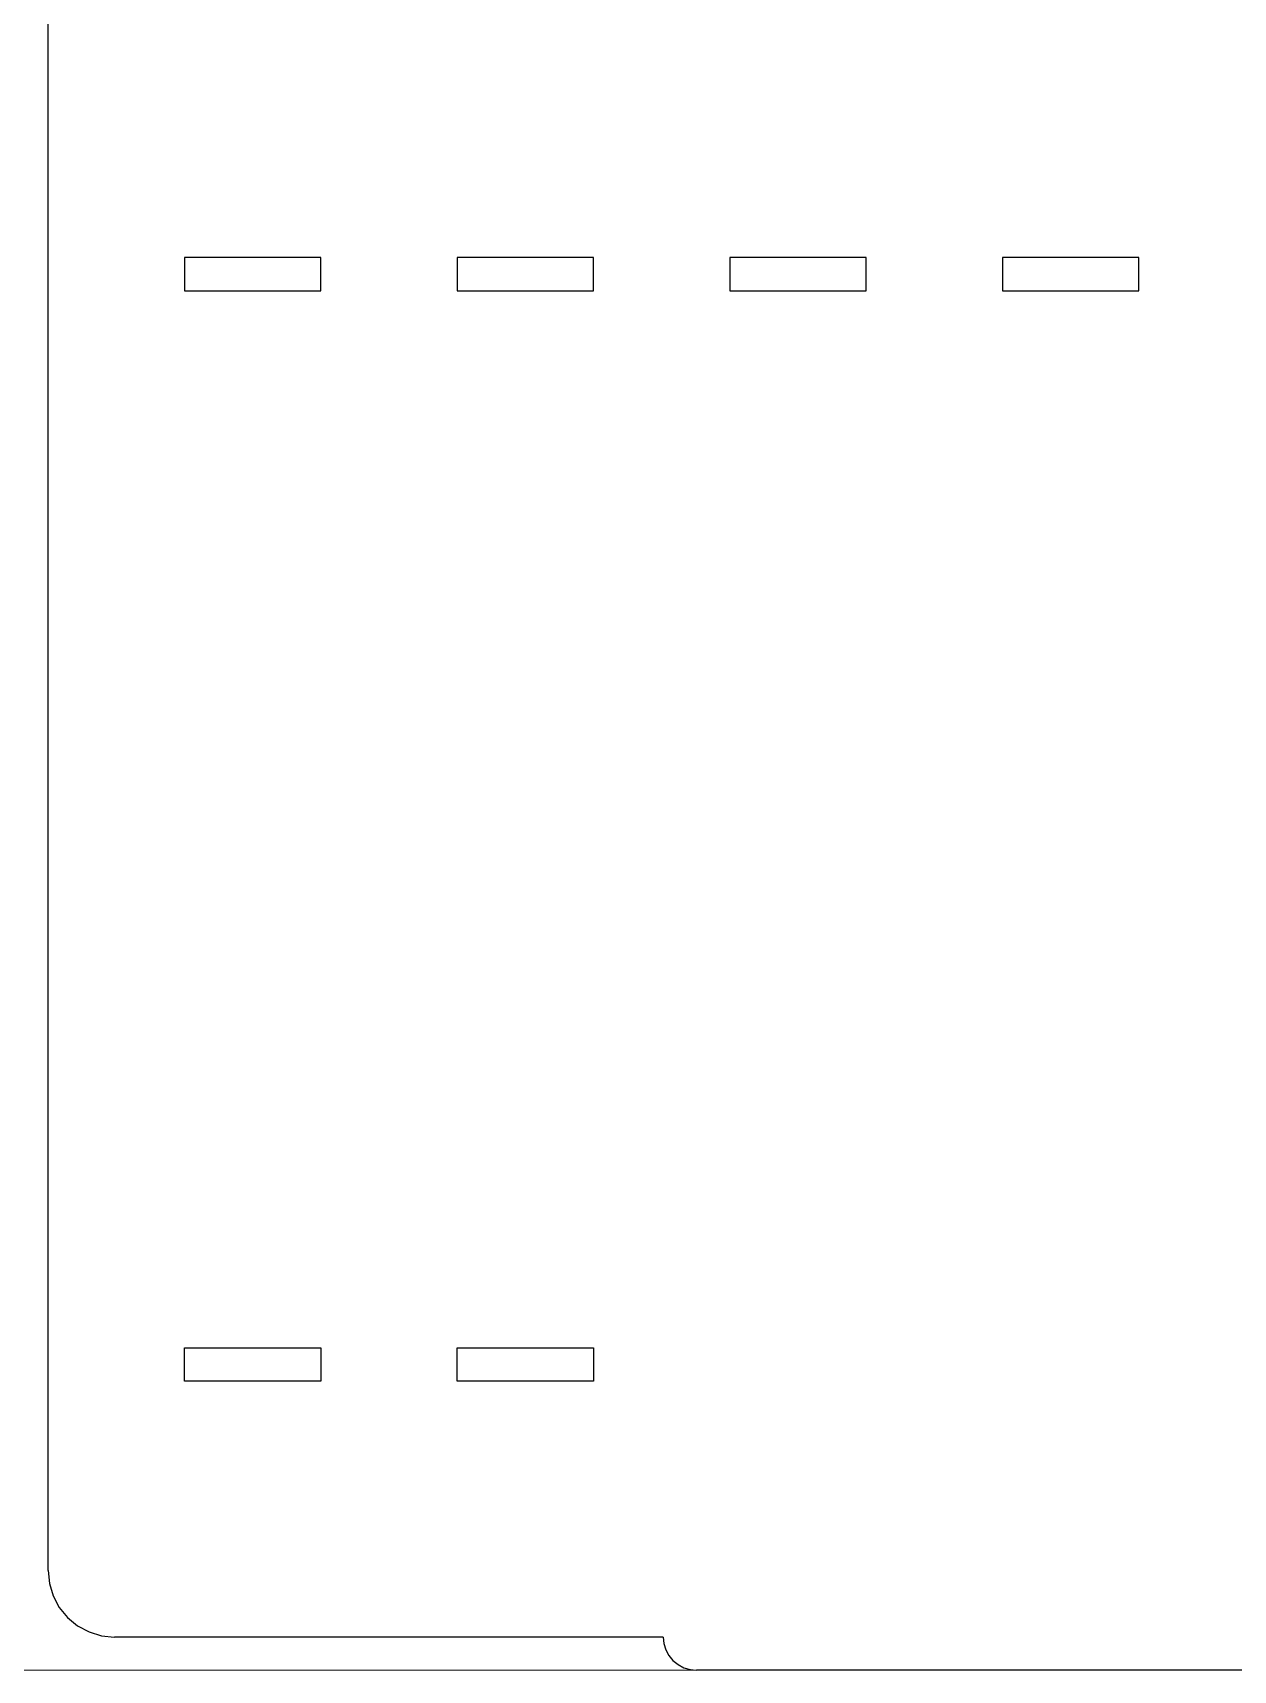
# Model space of a CAD drawing. Header units: millimetres. Extents: x -3928 to -434, y -548 to 1409.
# Drawn here: x -3245 to -3064.5, y 422.4 to 668.7 of the extents above; entities that cross this region are included whole.
import ezdxf

# ---------------------------------------------------------------- set-up
doc = ezdxf.new("R2010")
doc.units = ezdxf.units.MM
doc.header["$MEASUREMENT"] = 0
doc.layers.add('layer 1', color=7, linetype='Continuous')

msp = doc.modelspace()

# ---------------------------------------------------------------- linework, layer by layer
at = {"layer": 'layer 1', "color": 250, "lineweight": 9}
msp.add_lwpolyline([(-3928.424, 422.392), (-2728.424, 422.392), (-2728.424, 1322.392), (-3928.424, 1322.392), (-3928.424, 422.392)], close=True, dxfattribs=at)
at = {"layer": 'layer 1', "color": 1, "lineweight": 25}
for points in [[(-3242.7174, 437.3922), (-3242.7174, 437.3922), (-3242.7174, 827.3918), (-3242.7174, 827.3918)], [(-3201.7172, 634.8919), (-3201.7172, 634.8919), (-3222.2175, 634.8919), (-3222.2175, 634.8919)], [(-3222.2175, 634.8919), (-3222.2175, 634.8919), (-3222.2175, 629.8921), (-3222.2175, 629.8921)], [(-3201.7172, 629.8921), (-3201.7172, 629.8921), (-3201.7172, 634.8919), (-3201.7172, 634.8919)], [(-3160.7174, 634.8919), (-3160.7174, 634.8919), (-3181.2173, 634.8919), (-3181.2173, 634.8919)], [(-3181.2173, 634.8919), (-3181.2173, 634.8919), (-3181.2173, 629.8921), (-3181.2173, 629.8921)], [(-3160.7174, 629.8921), (-3160.7174, 629.8921), (-3160.7174, 634.8919), (-3160.7174, 634.8919)], [(-3119.7172, 634.8919), (-3119.7172, 634.8919), (-3140.2175, 634.8919), (-3140.2175, 634.8919)], [(-3140.2175, 634.8919), (-3140.2175, 634.8919), (-3140.2175, 629.8921), (-3140.2175, 629.8921)], [(-3119.7172, 629.8921), (-3119.7172, 629.8921), (-3119.7172, 634.8919), (-3119.7172, 634.8919)], [(-3078.7174, 634.8919), (-3078.7174, 634.8919), (-3099.2173, 634.8919), (-3099.2173, 634.8919)], [(-3099.2173, 634.8919), (-3099.2173, 634.8919), (-3099.2173, 629.8921), (-3099.2173, 629.8921)], [(-3078.7174, 629.8921), (-3078.7174, 629.8921), (-3078.7174, 634.8919), (-3078.7174, 634.8919)], [(-3222.2175, 629.8921), (-3222.2175, 629.8921), (-3201.7172, 629.8921), (-3201.7172, 629.8921)], [(-3181.2173, 629.8921), (-3181.2173, 629.8921), (-3160.7174, 629.8921), (-3160.7174, 629.8921)], [(-3140.2175, 629.8921), (-3140.2175, 629.8921), (-3119.7172, 629.8921), (-3119.7172, 629.8921)], [(-3099.2173, 629.8921), (-3099.2173, 629.8921), (-3078.7174, 629.8921), (-3078.7174, 629.8921)], [(-3222.2175, 470.8919), (-3222.2175, 470.8919), (-3201.7172, 470.8919), (-3201.7172, 470.8919)], [(-3222.2175, 465.892), (-3222.2175, 465.892), (-3222.2175, 470.8919), (-3222.2175, 470.8919)], [(-3201.7172, 470.8919), (-3201.7172, 470.8919), (-3201.7172, 465.892), (-3201.7172, 465.892)], [(-3181.2173, 470.8919), (-3181.2173, 470.8919), (-3160.7174, 470.8919), (-3160.7174, 470.8919)], [(-3181.2173, 465.892), (-3181.2173, 465.892), (-3181.2173, 470.8919), (-3181.2173, 470.8919)], [(-3160.7174, 470.8919), (-3160.7174, 470.8919), (-3160.7174, 465.892), (-3160.7174, 465.892)], [(-3201.7172, 465.892), (-3201.7172, 465.892), (-3222.2175, 465.892), (-3222.2175, 465.892)], [(-3160.7174, 465.892), (-3160.7174, 465.892), (-3181.2173, 465.892), (-3181.2173, 465.892)], [(-3150.2173, 427.392), (-3150.2173, 427.392), (-3232.7172, 427.392), (-3232.7172, 427.392)], [(-2930.2174, 422.392), (-2930.2174, 422.392), (-3145.2174, 422.392), (-3145.2174, 422.392)]]:
    msp.add_open_spline(points, degree=3, dxfattribs=at)
for points in [[(-3242.7174, 437.3922), (-3242.7174, 437.3922), (-3242.5252, 435.4409), (-3242.5252, 435.4409), (-3242.5252, 435.4409), (-3242.5252, 435.4409), (-3241.9561, 433.5652), (-3241.9561, 433.5652), (-3241.9561, 433.5652), (-3241.9561, 433.5652), (-3241.0322, 431.8363), (-3241.0322, 431.8363), (-3241.0322, 431.8363), (-3241.0322, 431.8363), (-3239.7883, 430.3211), (-3239.7883, 430.3211), (-3239.7883, 430.3211), (-3239.7883, 430.3211), (-3238.2731, 429.0772), (-3238.2731, 429.0772), (-3238.2731, 429.0772), (-3238.2731, 429.0772), (-3236.5442, 428.1533), (-3236.5442, 428.1533), (-3236.5442, 428.1533), (-3236.5442, 428.1533), (-3234.6684, 427.5842), (-3234.6684, 427.5842), (-3234.6684, 427.5842), (-3234.6684, 427.5842), (-3232.7172, 427.392), (-3232.7172, 427.392)], [(-3150.2173, 427.392), (-3150.2173, 427.392), (-3150.1214, 426.4165), (-3150.1214, 426.4165), (-3150.1214, 426.4165), (-3150.1214, 426.4165), (-3149.8367, 425.4785), (-3149.8367, 425.4785), (-3149.8367, 425.4785), (-3149.8367, 425.4785), (-3149.3749, 424.6142), (-3149.3749, 424.6142), (-3149.3749, 424.6142), (-3149.3749, 424.6142), (-3148.7529, 423.8564), (-3148.7529, 423.8564), (-3148.7529, 423.8564), (-3148.7529, 423.8564), (-3147.9952, 423.2348), (-3147.9952, 423.2348), (-3147.9952, 423.2348), (-3147.9952, 423.2348), (-3147.1309, 422.7727), (-3147.1309, 422.7727), (-3147.1309, 422.7727), (-3147.1309, 422.7727), (-3146.1928, 422.488), (-3146.1928, 422.488), (-3146.1928, 422.488), (-3146.1928, 422.488), (-3145.2174, 422.392), (-3145.2174, 422.392)]]:
    msp.add_open_spline(points, degree=3, knots=[0, 0, 0, 0, 0.11111111, 0.11111111, 0.11111111, 0.11111111, 0.22222222, 0.22222222, 0.22222222, 0.22222222, 0.33333333, 0.33333333, 0.33333333, 0.33333333, 0.44444444, 0.44444444, 0.44444444, 0.44444444, 0.55555556, 0.55555556, 0.55555556, 0.55555556, 0.66666667, 0.66666667, 0.66666667, 0.66666667, 0.77777778, 0.77777778, 0.77777778, 0.77777778, 1, 1, 1, 1], dxfattribs=at)

doc.saveas('drawing.dxf')
